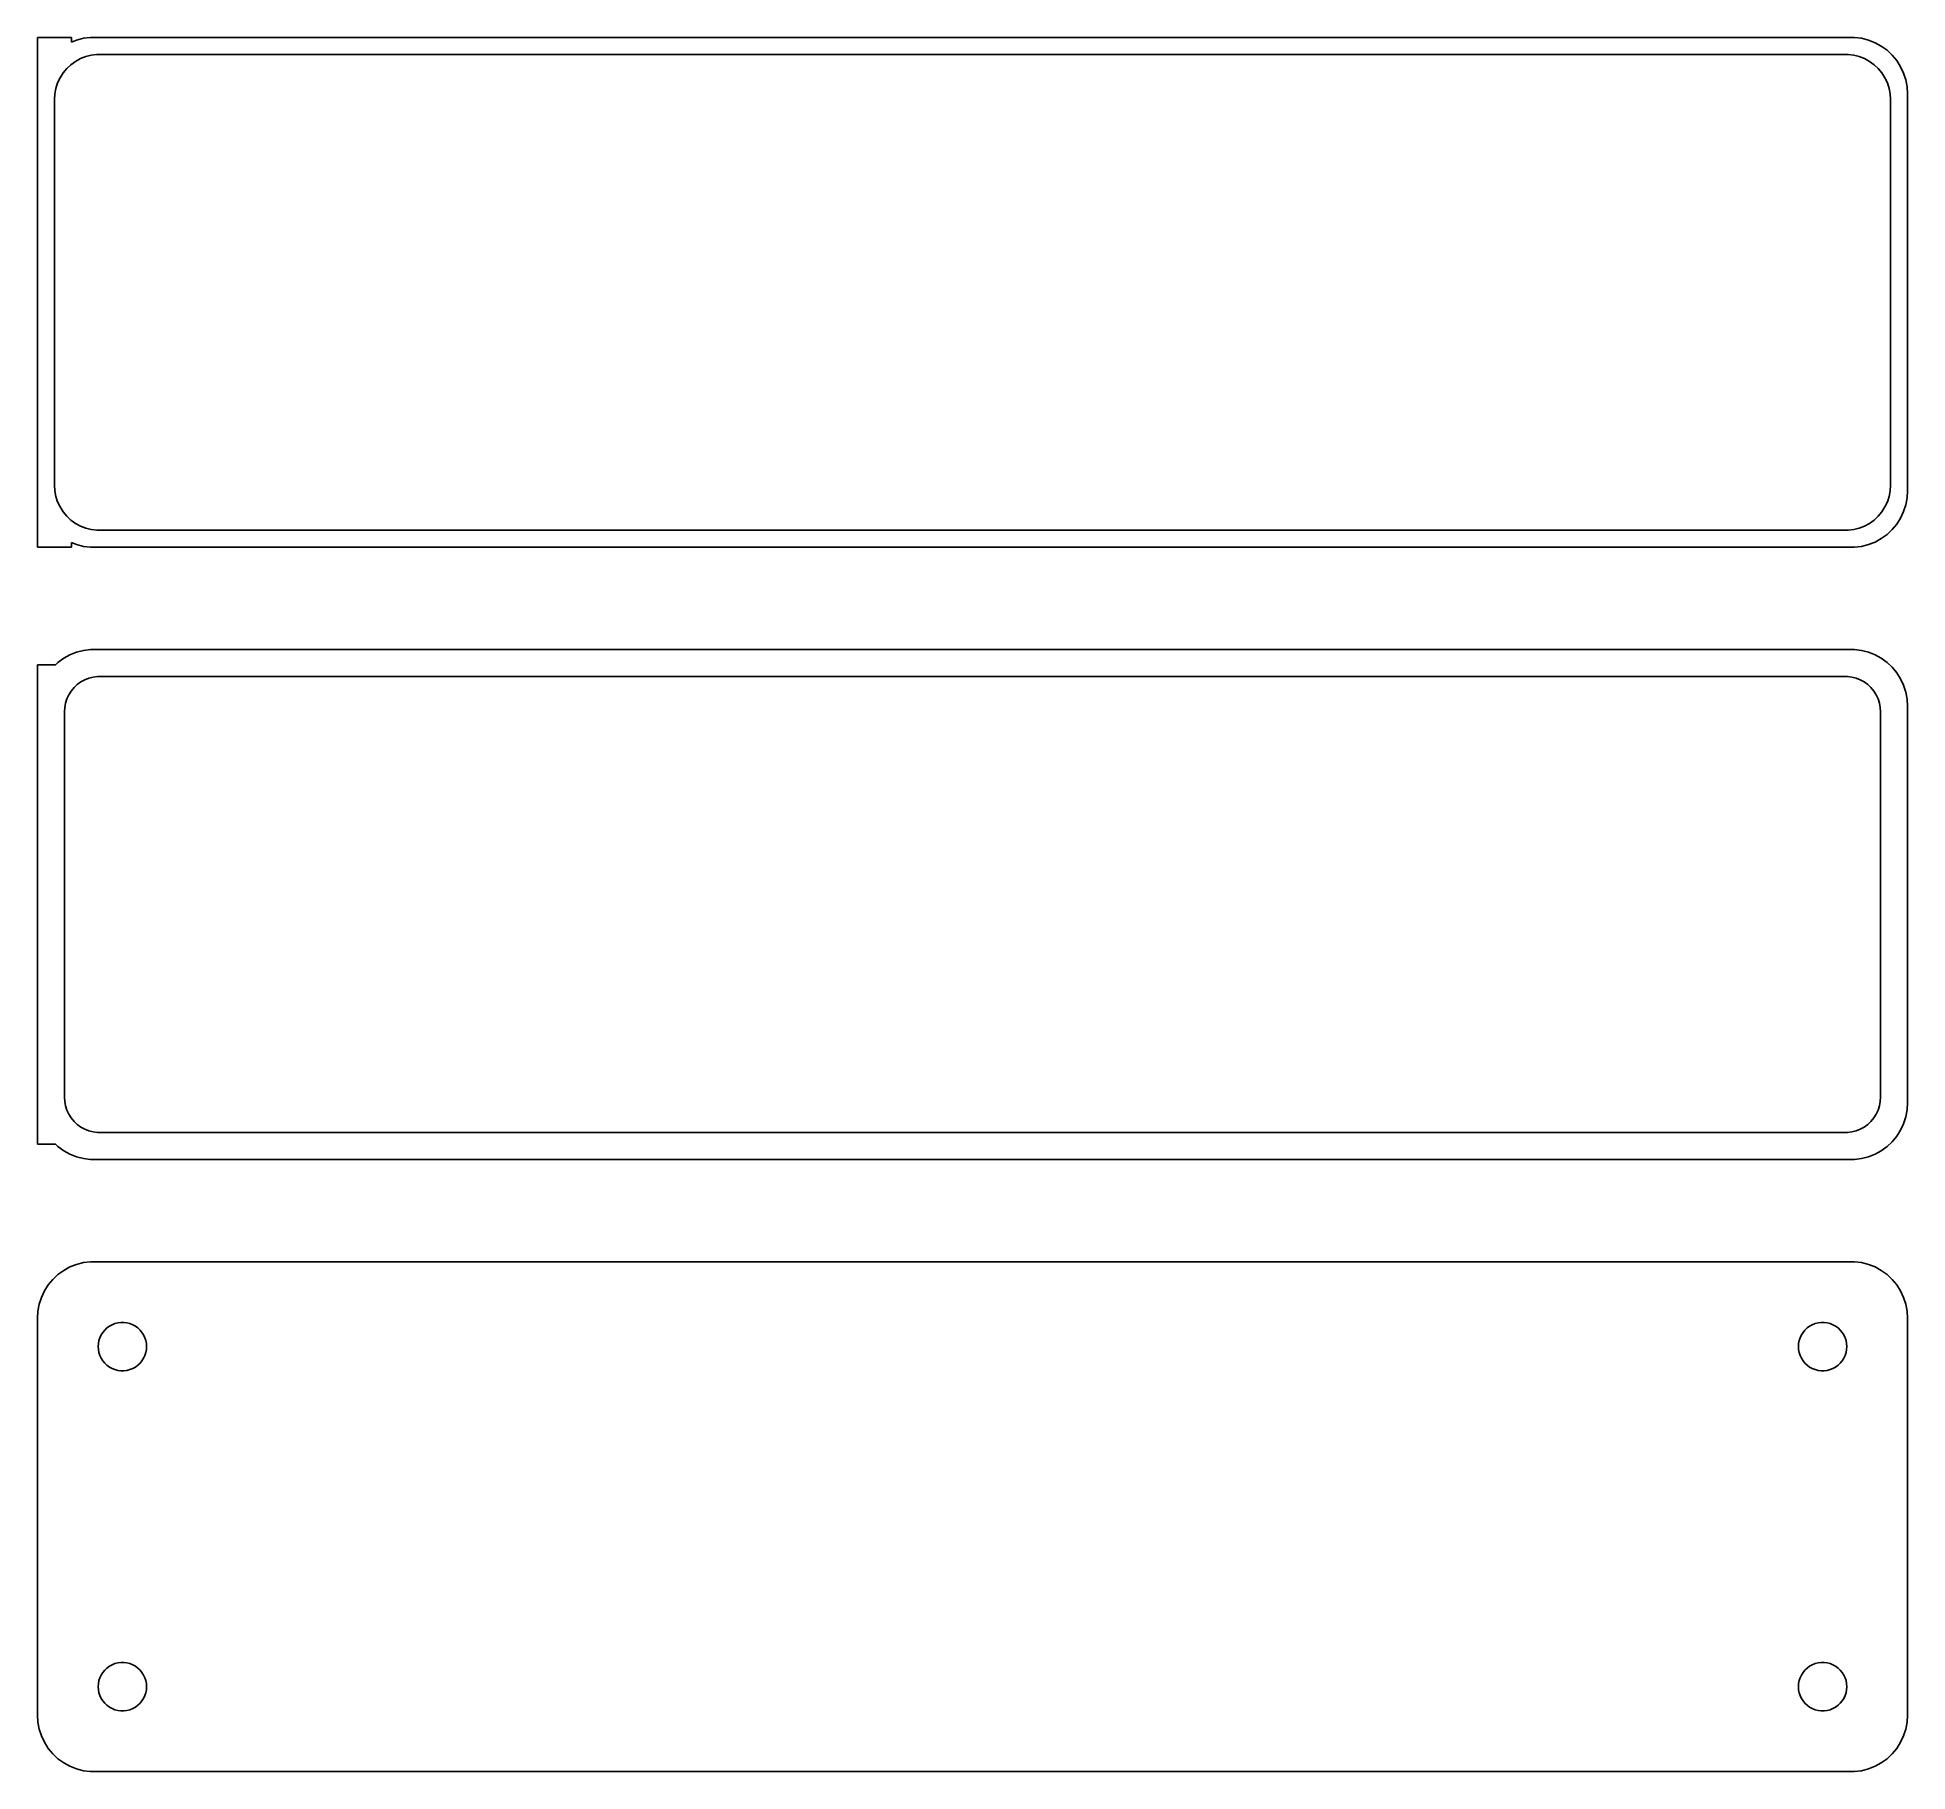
# Model space of a CAD drawing. Header units: metres. Extents: x -82 to 82, y 140 to 292.
import ezdxf

# ---------------------------------------------------------------- set-up
doc = ezdxf.new("R2010")
doc.units = ezdxf.units.M

msp = doc.modelspace()

# ---------------------------------------------------------------- linework, layer by layer
for p, q in [((-79.5, 292.479), (-82.5, 292.479)), ((-82.5, 292.479), (-82.5, 247.521)), ((-79.5, 292.075), (-79.5, 292.479)), ((-79.0451, 292.255), (-79.5, 292.075)), ((-78.4369, 292.411), (-79.0451, 292.255)), ((-77.8139, 292.49), (-78.4369, 292.411)), ((77.8139, 292.49), (-77.8139, 292.49)), ((78.4369, 292.411), (77.8139, 292.49)), ((79.0451, 292.255), (78.4369, 292.411)), ((79.6289, 292.024), (79.0451, 292.255)), ((-79.1433, 290.377), (-78.7031, 290.619)), ((-78.7031, 290.619), (-78.2361, 290.804)), ((-78.2361, 290.804), (-77.7495, 290.929)), ((-77.7495, 290.929), (-77.2512, 290.992)), ((-77.2512, 290.992), (77.2512, 290.992)), ((77.2512, 290.992), (77.7495, 290.929)), ((77.7495, 290.929), (78.2361, 290.804)), ((78.2361, 290.804), (78.7031, 290.619)), ((78.7031, 290.619), (79.1433, 290.377)), ((80.1791, 291.722), (79.6289, 292.024)), ((80.6871, 291.353), (80.1791, 291.722)), ((81.1448, 290.923), (80.6871, 291.353)), ((81.5451, 290.439), (81.1448, 290.923)), ((81.8815, 289.909), (81.5451, 290.439)), ((-80.7191, 288.472), (-80.5052, 288.927)), ((-80.5052, 288.927), (-80.2361, 289.351)), ((-80.2361, 289.351), (-79.9159, 289.738)), ((-79.9159, 289.738), (-79.5497, 290.082)), ((-79.5497, 290.082), (-79.1433, 290.377)), ((79.1433, 290.377), (79.5497, 290.082)), ((79.5497, 290.082), (79.9159, 289.738)), ((79.9159, 289.738), (80.2361, 289.351)), ((80.2361, 289.351), (80.5052, 288.927)), ((80.5052, 288.927), (80.7191, 288.472)), ((82.1489, 289.341), (81.8815, 289.909)), ((82.3429, 288.743), (82.1489, 289.341)), ((-81, 287), (-80.9685, 287.501)), ((-80.9685, 287.501), (-80.8743, 287.995)), ((-80.8743, 287.995), (-80.7191, 288.472)), ((80.7191, 288.472), (80.8743, 287.995)), ((80.8743, 287.995), (80.9685, 287.501)), ((80.9685, 287.501), (81, 287)), ((82.4606, 288.127), (82.3429, 288.743)), ((82.5, 287.5), (82.4606, 288.127)), ((82.5, 252.5), (82.5, 287.5)), ((-81, 253), (-81, 287)), ((81, 287), (81, 253)), ((-80.9685, 252.499), (-81, 253)), ((-80.8743, 252.005), (-80.9685, 252.499)), ((80.9685, 252.499), (80.8743, 252.005)), ((81, 253), (80.9685, 252.499)), ((82.4606, 251.873), (82.5, 252.5)), ((-80.7191, 251.528), (-80.8743, 252.005)), ((-80.5052, 251.073), (-80.7191, 251.528)), ((-80.2361, 250.649), (-80.5052, 251.073)), ((80.5052, 251.073), (80.2361, 250.649)), ((80.7191, 251.528), (80.5052, 251.073)), ((80.8743, 252.005), (80.7191, 251.528)), ((82.1489, 250.659), (82.3429, 251.257)), ((82.3429, 251.257), (82.4606, 251.873)), ((-79.9159, 250.262), (-80.2361, 250.649)), ((-79.5497, 249.918), (-79.9159, 250.262)), ((-79.1433, 249.623), (-79.5497, 249.918)), ((-78.7031, 249.381), (-79.1433, 249.623)), ((-78.2361, 249.196), (-78.7031, 249.381)), ((-77.7495, 249.071), (-78.2361, 249.196)), ((78.2361, 249.196), (77.7495, 249.071)), ((78.7031, 249.381), (78.2361, 249.196)), ((79.1433, 249.623), (78.7031, 249.381)), ((79.5497, 249.918), (79.1433, 249.623)), ((79.9159, 250.262), (79.5497, 249.918)), ((80.2361, 250.649), (79.9159, 250.262)), ((81.1448, 249.077), (81.5451, 249.561)), ((81.5451, 249.561), (81.8815, 250.091)), ((81.8815, 250.091), (82.1489, 250.659)), ((-82.5, 247.521), (-79.5, 247.521)), ((-79.5, 247.521), (-79.5, 247.925)), ((-79.5, 247.925), (-79.0451, 247.745)), ((-79.0451, 247.745), (-78.4369, 247.589)), ((-78.4369, 247.589), (-77.8139, 247.51)), ((-77.8139, 247.51), (77.8139, 247.51)), ((-77.2512, 249.008), (-77.7495, 249.071)), ((77.2512, 249.008), (-77.2512, 249.008)), ((77.7495, 249.071), (77.2512, 249.008)), ((77.8139, 247.51), (78.4369, 247.589)), ((78.4369, 247.589), (79.0451, 247.745)), ((79.0451, 247.745), (79.6289, 247.976)), ((79.6289, 247.976), (80.1791, 248.278)), ((80.1791, 248.278), (80.6871, 248.647)), ((80.6871, 248.647), (81.1448, 249.077)), ((-80.1791, 237.722), (-80.6871, 237.353)), ((-79.6289, 238.024), (-80.1791, 237.722)), ((-79.0451, 238.255), (-79.6289, 238.024)), ((-78.4369, 238.411), (-79.0451, 238.255)), ((-77.8139, 238.49), (-78.4369, 238.411)), ((77.8139, 238.49), (-77.8139, 238.49)), ((78.4369, 238.411), (77.8139, 238.49)), ((79.0451, 238.255), (78.4369, 238.411)), ((79.6289, 238.024), (79.0451, 238.255)), ((80.1791, 237.722), (79.6289, 238.024)), ((80.6871, 237.353), (80.1791, 237.722)), ((-80.9, 237.153), (-82.5, 237.153)), ((-82.5, 237.153), (-82.5, 194.847)), ((-80.6871, 237.353), (-80.9, 237.153)), ((-78.3254, 235.817), (-77.9619, 235.961)), ((-77.9619, 235.961), (-77.5833, 236.058)), ((-77.5833, 236.058), (-77.1955, 236.107)), ((-77.1955, 236.107), (77.1955, 236.107)), ((77.1955, 236.107), (77.5833, 236.058)), ((77.5833, 236.058), (77.9619, 235.961)), ((77.9619, 235.961), (78.3254, 235.817)), ((81.1448, 236.923), (80.6871, 237.353)), ((81.5451, 236.439), (81.1448, 236.923)), ((81.8815, 235.909), (81.5451, 236.439)), ((-79.8943, 234.146), (-79.7279, 234.5)), ((-79.7279, 234.5), (-79.5184, 234.83)), ((-79.5184, 234.83), (-79.2692, 235.131)), ((-79.2692, 235.131), (-78.9843, 235.399)), ((-78.9843, 235.399), (-78.668, 235.628)), ((-78.668, 235.628), (-78.3254, 235.817)), ((78.3254, 235.817), (78.668, 235.628)), ((78.668, 235.628), (78.9843, 235.399)), ((78.9843, 235.399), (79.2692, 235.131)), ((79.2692, 235.131), (79.5184, 234.83)), ((79.5184, 234.83), (79.7279, 234.5)), ((79.7279, 234.5), (79.8943, 234.146)), ((82.1489, 235.341), (81.8815, 235.909)), ((82.3429, 234.743), (82.1489, 235.341)), ((82.4606, 234.127), (82.3429, 234.743)), ((-80.1129, 233), (-80.0884, 233.39)), ((-80.1129, 199), (-80.1129, 233)), ((-80.0884, 233.39), (-80.0151, 233.774)), ((-80.0151, 233.774), (-79.8943, 234.146)), ((79.8943, 234.146), (80.0151, 233.774)), ((80.0151, 233.774), (80.0884, 233.39)), ((80.0884, 233.39), (80.1129, 233)), ((80.1129, 233), (80.1129, 199)), ((82.5, 233.5), (82.4606, 234.127)), ((82.5, 198.5), (82.5, 233.5)), ((-80.0884, 198.61), (-80.1129, 199)), ((-80.0151, 198.226), (-80.0884, 198.61)), ((-79.8943, 197.854), (-80.0151, 198.226)), ((80.0151, 198.226), (79.8943, 197.854)), ((80.0884, 198.61), (80.0151, 198.226)), ((80.1129, 199), (80.0884, 198.61)), ((82.4606, 197.873), (82.5, 198.5)), ((-79.7279, 197.5), (-79.8943, 197.854)), ((-79.5184, 197.17), (-79.7279, 197.5)), ((-79.2692, 196.869), (-79.5184, 197.17)), ((-78.9843, 196.601), (-79.2692, 196.869)), ((-78.668, 196.372), (-78.9843, 196.601)), ((-78.3254, 196.183), (-78.668, 196.372)), ((78.668, 196.372), (78.3254, 196.183)), ((78.9843, 196.601), (78.668, 196.372)), ((79.2692, 196.869), (78.9843, 196.601)), ((79.5184, 197.17), (79.2692, 196.869)), ((79.7279, 197.5), (79.5184, 197.17)), ((79.8943, 197.854), (79.7279, 197.5)), ((81.8815, 196.091), (82.1489, 196.659)), ((82.1489, 196.659), (82.3429, 197.257)), ((82.3429, 197.257), (82.4606, 197.873)), ((-82.5, 194.847), (-80.9, 194.847)), ((-80.9, 194.847), (-80.6871, 194.647)), ((-77.9619, 196.039), (-78.3254, 196.183)), ((-77.5833, 195.942), (-77.9619, 196.039)), ((-77.1955, 195.893), (-77.5833, 195.942)), ((77.1955, 195.893), (-77.1955, 195.893)), ((77.5833, 195.942), (77.1955, 195.893)), ((77.9619, 196.039), (77.5833, 195.942)), ((78.3254, 196.183), (77.9619, 196.039)), ((80.6871, 194.647), (81.1448, 195.077)), ((81.1448, 195.077), (81.5451, 195.561)), ((81.5451, 195.561), (81.8815, 196.091)), ((-80.6871, 194.647), (-80.1791, 194.278)), ((-80.1791, 194.278), (-79.6289, 193.976)), ((-79.6289, 193.976), (-79.0451, 193.745)), ((-79.0451, 193.745), (-78.4369, 193.589)), ((-78.4369, 193.589), (-77.8139, 193.51)), ((-77.8139, 193.51), (77.8139, 193.51)), ((77.8139, 193.51), (78.4369, 193.589)), ((78.4369, 193.589), (79.0451, 193.745)), ((79.0451, 193.745), (79.6289, 193.976)), ((79.6289, 193.976), (80.1791, 194.278)), ((80.1791, 194.278), (80.6871, 194.647)), ((-80.6871, 183.353), (-81.1448, 182.923)), ((-80.1791, 183.722), (-80.6871, 183.353)), ((-79.6289, 184.024), (-80.1791, 183.722)), ((-79.0451, 184.255), (-79.6289, 184.024)), ((-78.4369, 184.411), (-79.0451, 184.255)), ((-77.8139, 184.49), (-78.4369, 184.411)), ((77.8139, 184.49), (-77.8139, 184.49)), ((78.4369, 184.411), (77.8139, 184.49)), ((79.0451, 184.255), (78.4369, 184.411)), ((79.6289, 184.024), (79.0451, 184.255)), ((80.1791, 183.722), (79.6289, 184.024)), ((80.6871, 183.353), (80.1791, 183.722)), ((81.1448, 182.923), (80.6871, 183.353)), ((-81.8815, 181.909), (-82.1489, 181.341)), ((-81.5451, 182.439), (-81.8815, 181.909)), ((-81.1448, 182.923), (-81.5451, 182.439)), ((81.5451, 182.439), (81.1448, 182.923)), ((81.8815, 181.909), (81.5451, 182.439)), ((82.1489, 181.341), (81.8815, 181.909)), ((-82.4606, 180.127), (-82.5, 179.5)), ((-82.3429, 180.743), (-82.4606, 180.127)), ((-82.1489, 181.341), (-82.3429, 180.743)), ((82.3429, 180.743), (82.1489, 181.341)), ((82.4606, 180.127), (82.3429, 180.743)), ((82.5, 179.5), (82.4606, 180.127)), ((-82.5, 179.5), (-82.5, 144.5)), ((-76.8712, 178.029), (-76.7275, 178.255)), ((-76.7275, 178.255), (-76.5566, 178.462)), ((-76.5566, 178.462), (-76.3611, 178.645)), ((-76.3611, 178.645), (-76.1441, 178.803)), ((-76.1441, 178.803), (-75.9092, 178.932)), ((-75.9092, 178.932), (-75.6598, 179.031)), ((-75.6598, 179.031), (-75.4001, 179.097)), ((-75.4001, 179.097), (-75.1341, 179.131)), ((-75.1341, 179.131), (-74.8659, 179.131)), ((-74.8659, 179.131), (-74.5999, 179.097)), ((-74.5999, 179.097), (-74.3401, 179.031)), ((-74.3401, 179.031), (-74.0908, 178.932)), ((-74.0908, 178.932), (-73.8559, 178.803)), ((-73.8559, 178.803), (-73.6389, 178.645)), ((-73.6389, 178.645), (-73.4434, 178.462)), ((-73.4434, 178.462), (-73.2725, 178.255)), ((-73.2725, 178.255), (-73.1288, 178.029)), ((73.1288, 178.029), (73.2725, 178.255)), ((73.2725, 178.255), (73.4434, 178.462)), ((73.4434, 178.462), (73.6389, 178.645)), ((73.6389, 178.645), (73.8559, 178.803)), ((73.8559, 178.803), (74.0908, 178.932)), ((74.0908, 178.932), (74.3401, 179.031)), ((74.3401, 179.031), (74.5999, 179.097)), ((74.5999, 179.097), (74.8659, 179.131)), ((74.8659, 179.131), (75.1341, 179.131)), ((75.1341, 179.131), (75.4001, 179.097)), ((75.4001, 179.097), (75.6598, 179.031)), ((75.6598, 179.031), (75.9092, 178.932)), ((75.9092, 178.932), (76.1441, 178.803)), ((76.1441, 178.803), (76.3611, 178.645)), ((76.3611, 178.645), (76.5566, 178.462)), ((76.5566, 178.462), (76.7275, 178.255)), ((76.7275, 178.255), (76.8712, 178.029)), ((82.5, 144.5), (82.5, 179.5)), ((-77.1353, 177), (-77.1185, 177.268)), ((-77.1185, 176.732), (-77.1353, 177)), ((-77.1185, 177.268), (-77.0682, 177.531)), ((-77.0682, 176.469), (-77.1185, 176.732)), ((-77.0682, 177.531), (-76.9853, 177.786)), ((-76.9853, 177.786), (-76.8712, 178.029)), ((-73.1288, 178.029), (-73.0146, 177.786)), ((-73.0146, 177.786), (-72.9318, 177.531)), ((-72.9318, 177.531), (-72.8815, 177.268)), ((-72.8815, 176.732), (-72.9318, 176.469)), ((-72.8815, 177.268), (-72.8647, 177)), ((-72.8647, 177), (-72.8815, 176.732)), ((72.8647, 177), (72.8815, 177.268)), ((72.8815, 176.732), (72.8647, 177)), ((72.8815, 177.268), (72.9318, 177.531)), ((72.9318, 176.469), (72.8815, 176.732)), ((72.9318, 177.531), (73.0146, 177.786)), ((73.0146, 177.786), (73.1288, 178.029)), ((76.8712, 178.029), (76.9853, 177.786)), ((76.9853, 177.786), (77.0682, 177.531)), ((77.0682, 177.531), (77.1185, 177.268)), ((77.1185, 176.732), (77.0682, 176.469)), ((77.1185, 177.268), (77.1353, 177)), ((77.1353, 177), (77.1185, 176.732)), ((-76.9853, 176.214), (-77.0682, 176.469)), ((-76.8712, 175.971), (-76.9853, 176.214)), ((-76.7275, 175.745), (-76.8712, 175.971)), ((-76.5566, 175.538), (-76.7275, 175.745)), ((-76.3611, 175.355), (-76.5566, 175.538)), ((-76.1441, 175.197), (-76.3611, 175.355)), ((-75.9092, 175.068), (-76.1441, 175.197)), ((-75.6598, 174.969), (-75.9092, 175.068)), ((-75.4001, 174.903), (-75.6598, 174.969)), ((-75.1341, 174.869), (-75.4001, 174.903)), ((-74.5999, 174.903), (-74.8659, 174.869)), ((-74.3401, 174.969), (-74.5999, 174.903)), ((-74.0908, 175.068), (-74.3401, 174.969)), ((-73.8559, 175.197), (-74.0908, 175.068)), ((-73.6389, 175.355), (-73.8559, 175.197)), ((-73.4434, 175.538), (-73.6389, 175.355)), ((-73.2725, 175.745), (-73.4434, 175.538)), ((-73.1288, 175.971), (-73.2725, 175.745)), ((-73.0146, 176.214), (-73.1288, 175.971)), ((-72.9318, 176.469), (-73.0146, 176.214)), ((73.0146, 176.214), (72.9318, 176.469)), ((73.1288, 175.971), (73.0146, 176.214)), ((73.2725, 175.745), (73.1288, 175.971)), ((73.4434, 175.538), (73.2725, 175.745)), ((73.6389, 175.355), (73.4434, 175.538)), ((73.8559, 175.197), (73.6389, 175.355)), ((74.0908, 175.068), (73.8559, 175.197)), ((74.3401, 174.969), (74.0908, 175.068)), ((74.5999, 174.903), (74.3401, 174.969)), ((74.8659, 174.869), (74.5999, 174.903)), ((75.4001, 174.903), (75.1341, 174.869)), ((75.6598, 174.969), (75.4001, 174.903)), ((75.9092, 175.068), (75.6598, 174.969)), ((76.1441, 175.197), (75.9092, 175.068)), ((76.3611, 175.355), (76.1441, 175.197)), ((76.5566, 175.538), (76.3611, 175.355)), ((76.7275, 175.745), (76.5566, 175.538)), ((76.8712, 175.971), (76.7275, 175.745)), ((76.9853, 176.214), (76.8712, 175.971)), ((77.0682, 176.469), (76.9853, 176.214)), ((-74.8659, 174.869), (-75.1341, 174.869)), ((75.1341, 174.869), (74.8659, 174.869)), ((-76.5566, 148.462), (-76.3611, 148.645)), ((-76.3611, 148.645), (-76.1441, 148.803)), ((-76.1441, 148.803), (-75.9092, 148.932)), ((-75.9092, 148.932), (-75.6598, 149.031)), ((-75.6598, 149.031), (-75.4001, 149.097)), ((-75.4001, 149.097), (-75.1341, 149.131)), ((-75.1341, 149.131), (-74.8659, 149.131)), ((-74.8659, 149.131), (-74.5999, 149.097)), ((-74.5999, 149.097), (-74.3401, 149.031)), ((-74.3401, 149.031), (-74.0908, 148.932)), ((-74.0908, 148.932), (-73.8559, 148.803)), ((-73.8559, 148.803), (-73.6389, 148.645)), ((-73.6389, 148.645), (-73.4434, 148.462)), ((73.4434, 148.462), (73.6389, 148.645)), ((73.6389, 148.645), (73.8559, 148.803)), ((73.8559, 148.803), (74.0908, 148.932)), ((74.0908, 148.932), (74.3401, 149.031)), ((74.3401, 149.031), (74.5999, 149.097)), ((74.5999, 149.097), (74.8659, 149.131)), ((74.8659, 149.131), (75.1341, 149.131)), ((75.1341, 149.131), (75.4001, 149.097)), ((75.4001, 149.097), (75.6598, 149.031)), ((75.6598, 149.031), (75.9092, 148.932)), ((75.9092, 148.932), (76.1441, 148.803)), ((76.1441, 148.803), (76.3611, 148.645)), ((76.3611, 148.645), (76.5566, 148.462)), ((-77.1353, 147), (-77.1185, 147.268)), ((-77.1185, 146.732), (-77.1353, 147)), ((-77.1185, 147.268), (-77.0682, 147.531)), ((-77.0682, 147.531), (-76.9853, 147.786)), ((-76.9853, 147.786), (-76.8712, 148.029)), ((-76.8712, 148.029), (-76.7275, 148.255)), ((-76.7275, 148.255), (-76.5566, 148.462)), ((-73.4434, 148.462), (-73.2725, 148.255)), ((-73.2725, 148.255), (-73.1288, 148.029)), ((-73.1288, 148.029), (-73.0146, 147.786)), ((-73.0146, 147.786), (-72.9318, 147.531)), ((-72.9318, 147.531), (-72.8815, 147.268)), ((-72.8815, 147.268), (-72.8647, 147)), ((-72.8647, 147), (-72.8815, 146.732)), ((72.8647, 147), (72.8815, 147.268)), ((72.8815, 146.732), (72.8647, 147)), ((72.8815, 147.268), (72.9318, 147.531)), ((72.9318, 147.531), (73.0146, 147.786)), ((73.0146, 147.786), (73.1288, 148.029)), ((73.1288, 148.029), (73.2725, 148.255)), ((73.2725, 148.255), (73.4434, 148.462)), ((76.5566, 148.462), (76.7275, 148.255)), ((76.7275, 148.255), (76.8712, 148.029)), ((76.8712, 148.029), (76.9853, 147.786)), ((76.9853, 147.786), (77.0682, 147.531)), ((77.0682, 147.531), (77.1185, 147.268)), ((77.1185, 147.268), (77.1353, 147)), ((77.1353, 147), (77.1185, 146.732)), ((-77.0682, 146.469), (-77.1185, 146.732)), ((-76.9853, 146.214), (-77.0682, 146.469)), ((-76.8712, 145.971), (-76.9853, 146.214)), ((-76.7275, 145.745), (-76.8712, 145.971)), ((-76.5566, 145.538), (-76.7275, 145.745)), ((-76.3611, 145.355), (-76.5566, 145.538)), ((-76.1441, 145.197), (-76.3611, 145.355)), ((-73.6389, 145.355), (-73.8559, 145.197)), ((-73.4434, 145.538), (-73.6389, 145.355)), ((-73.2725, 145.745), (-73.4434, 145.538)), ((-73.1288, 145.971), (-73.2725, 145.745)), ((-73.0146, 146.214), (-73.1288, 145.971)), ((-72.9318, 146.469), (-73.0146, 146.214)), ((-72.8815, 146.732), (-72.9318, 146.469)), ((72.9318, 146.469), (72.8815, 146.732)), ((73.0146, 146.214), (72.9318, 146.469)), ((73.1288, 145.971), (73.0146, 146.214)), ((73.2725, 145.745), (73.1288, 145.971)), ((73.4434, 145.538), (73.2725, 145.745)), ((73.6389, 145.355), (73.4434, 145.538)), ((73.8559, 145.197), (73.6389, 145.355)), ((76.3611, 145.355), (76.1441, 145.197)), ((76.5566, 145.538), (76.3611, 145.355)), ((76.7275, 145.745), (76.5566, 145.538)), ((76.8712, 145.971), (76.7275, 145.745)), ((76.9853, 146.214), (76.8712, 145.971)), ((77.0682, 146.469), (76.9853, 146.214)), ((77.1185, 146.732), (77.0682, 146.469)), ((-82.5, 144.5), (-82.4606, 143.873)), ((-82.4606, 143.873), (-82.3429, 143.257)), ((-75.9092, 145.068), (-76.1441, 145.197)), ((-75.6598, 144.969), (-75.9092, 145.068)), ((-75.4001, 144.903), (-75.6598, 144.969)), ((-75.1341, 144.869), (-75.4001, 144.903)), ((-74.8659, 144.869), (-75.1341, 144.869)), ((-74.5999, 144.903), (-74.8659, 144.869)), ((-74.3401, 144.969), (-74.5999, 144.903)), ((-74.0908, 145.068), (-74.3401, 144.969)), ((-73.8559, 145.197), (-74.0908, 145.068)), ((74.0908, 145.068), (73.8559, 145.197)), ((74.3401, 144.969), (74.0908, 145.068)), ((74.5999, 144.903), (74.3401, 144.969)), ((74.8659, 144.869), (74.5999, 144.903)), ((75.1341, 144.869), (74.8659, 144.869)), ((75.4001, 144.903), (75.1341, 144.869)), ((75.6598, 144.969), (75.4001, 144.903)), ((75.9092, 145.068), (75.6598, 144.969)), ((76.1441, 145.197), (75.9092, 145.068)), ((82.3429, 143.257), (82.4606, 143.873)), ((82.4606, 143.873), (82.5, 144.5)), ((-82.3429, 143.257), (-82.1489, 142.659)), ((-82.1489, 142.659), (-81.8815, 142.091)), ((-81.8815, 142.091), (-81.5451, 141.561)), ((81.5451, 141.561), (81.8815, 142.091)), ((81.8815, 142.091), (82.1489, 142.659)), ((82.1489, 142.659), (82.3429, 143.257)), ((-81.5451, 141.561), (-81.1448, 141.077)), ((-81.1448, 141.077), (-80.6871, 140.647)), ((-80.6871, 140.647), (-80.1791, 140.278)), ((-80.1791, 140.278), (-79.6289, 139.976)), ((79.6289, 139.976), (80.1791, 140.278)), ((80.1791, 140.278), (80.6871, 140.647)), ((80.6871, 140.647), (81.1448, 141.077)), ((81.1448, 141.077), (81.5451, 141.561)), ((-79.6289, 139.976), (-79.0451, 139.745)), ((-79.0451, 139.745), (-78.4369, 139.589)), ((-78.4369, 139.589), (-77.8139, 139.51)), ((-77.8139, 139.51), (77.8139, 139.51)), ((77.8139, 139.51), (78.4369, 139.589)), ((78.4369, 139.589), (79.0451, 139.745)), ((79.0451, 139.745), (79.6289, 139.976))]:
    msp.add_line(p, q)

doc.saveas('drawing.dxf')
